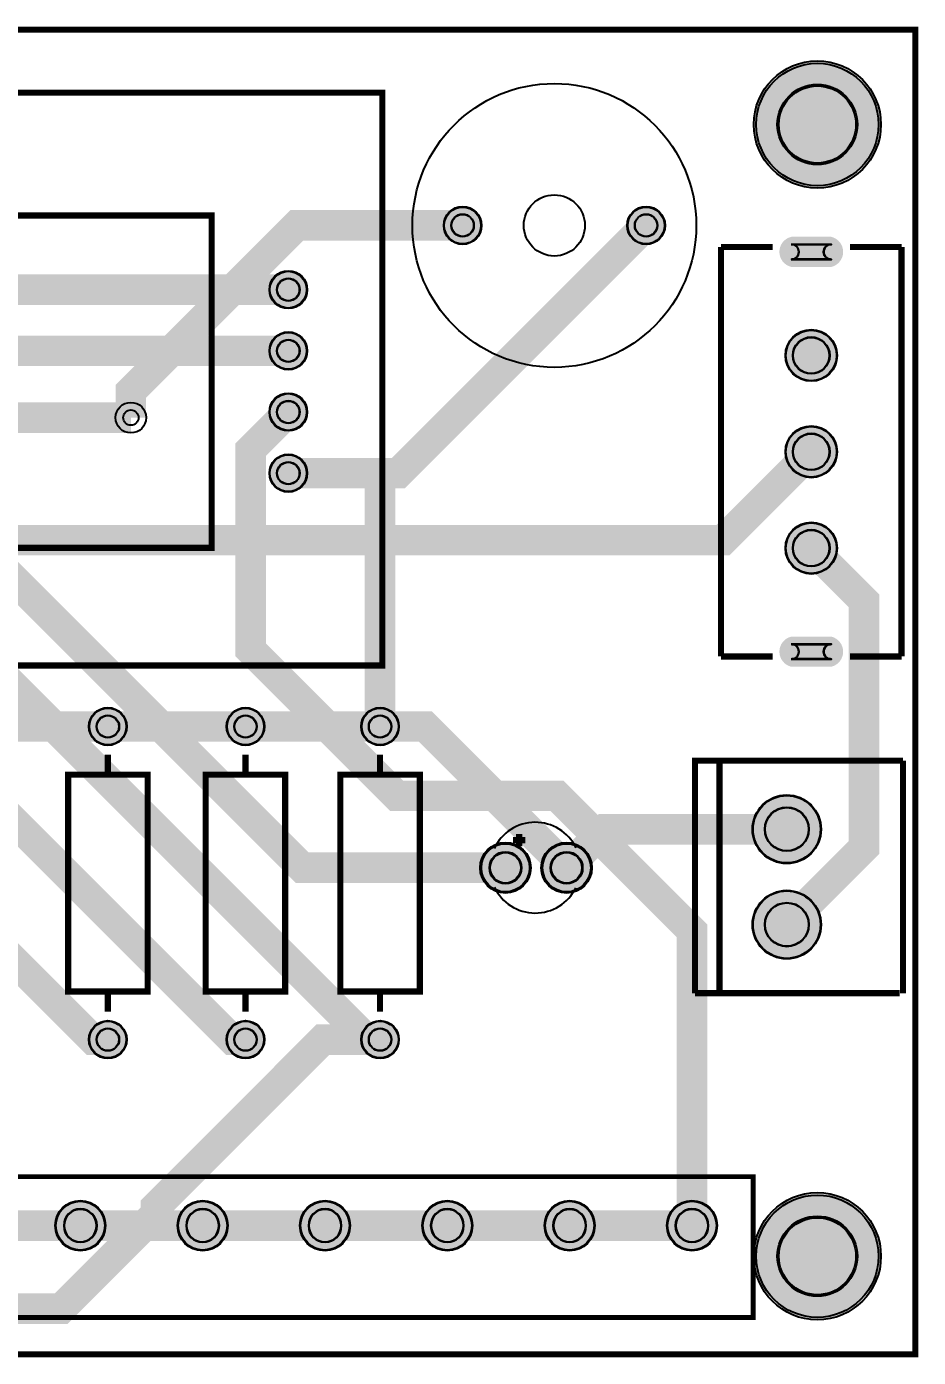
# Model space of a CAD drawing. Header units: millimetres. Extents: x -0.1 to 95.1, y -55.1 to 1.1.
# Drawn here: x 58.1 to 95.1, y -55.1 to 0.1 of the extents above; entities that cross this region are included whole.
import ezdxf

# ---------------------------------------------------------------- set-up
doc = ezdxf.new("R2010")
doc.units = ezdxf.units.MM
for name, color, linetype, true_color in [('BoardOutLine', 7, 'Continuous', 0xff00ff), ('BottomLayer', 7, 'Continuous', 0x0000ff), ('BottomSolderMaskLayer', 7, 'Continuous', 0xaa00ff), ('Document', 7, 'Continuous', 0xffffff), ('Hole', 7, 'Continuous', 0x222222), ('Multi-Layer', 7, 'Continuous', 0xc0c0c0), ('TopLayer', 7, 'Continuous', 0xff0000), ('TopSilkLayer', 7, 'Continuous', 0xffcc00), ('TopSolderMaskLayer', 7, 'Continuous', 0x800080)]:
    doc.layers.add(name, color=color, linetype=linetype, true_color=true_color)

msp = doc.modelspace()

# ---------------------------------------------------------------- hatches: boundary and pattern name
at = {"layer": 'BottomSolderMaskLayer'}
for points in [[(88.29, -3.937, 1), (93.574, -3.937, 1)], [(75.413, -8.128, 1), (76.988, -8.128, 1)], [(83.033, -8.128, 1), (84.608, -8.128, 1)], [(89.845, -9.851, -0.785398), (89.845, -8.601), (91.512, -8.601, -0.785398), (91.512, -9.851)], [(68.174, -10.795, 1), (69.749, -10.795, 1)], [(68.174, -13.335, 1), (69.749, -13.335, 1)], [(89.603, -13.526, 1), (91.753, -13.526, 1)], [(68.174, -15.875, 1), (69.749, -15.875, 1)], [(89.603, -17.526, 1), (91.753, -17.526, 1)], [(68.174, -18.415, 1), (69.749, -18.415, 1)], [(89.603, -21.526, 1), (91.753, -21.526, 1)], [(89.845, -26.451, -0.785398), (89.845, -25.201), (91.512, -25.201, -0.785398), (91.512, -26.451)], [(60.681, -28.933, 1), (62.256, -28.933, 1)], [(66.396, -28.933, 1), (67.971, -28.933, 1)], [(71.984, -28.933, 1), (73.559, -28.933, 1)], [(88.237, -33.199, 1), (91.088, -33.199, 1)], [(76.927, -34.798, 1), (79.029, -34.798, 1)], [(79.467, -34.798, 1), (81.569, -34.798, 1)], [(88.237, -37.159, 1), (91.088, -37.159, 1)], [(60.681, -41.933, 1), (62.256, -41.933, 1)], [(66.396, -41.933, 1), (67.971, -41.933, 1)], [(71.984, -41.933, 1), (73.559, -41.933, 1)], [(59.284, -49.657, 1), (61.367, -49.657, 1)], [(64.364, -49.657, 1), (66.447, -49.657, 1)], [(69.444, -49.657, 1), (71.527, -49.657, 1)], [(74.524, -49.657, 1), (76.607, -49.657, 1)], [(79.604, -49.657, 1), (81.687, -49.657, 1)], [(84.684, -49.657, 1), (86.767, -49.657, 1)], [(88.29, -50.927, 1), (93.574, -50.927, 1)]]:
    msp.add_hatch(color=256, dxfattribs=at).paths.add_polyline_path(points)
at = {"layer": 'Multi-Layer'}
for points in [[(75.438, -8.128, 1), (76.962, -8.128, 1)], [(83.058, -8.128, 1), (84.582, -8.128, 1)], [(89.878, -9.826, -0.785398), (89.878, -8.626), (91.478, -8.626, -0.785398), (91.478, -9.826)], [(68.199, -10.795, 1), (69.723, -10.795, 1)], [(68.199, -13.335, 1), (69.723, -13.335, 1)], [(89.628, -13.526, 1), (91.728, -13.526, 1)], [(68.199, -15.875, 1), (69.723, -15.875, 1)], [(89.628, -17.526, 1), (91.728, -17.526, 1)], [(68.199, -18.415, 1), (69.723, -18.415, 1)], [(89.628, -21.526, 1), (91.728, -21.526, 1)], [(89.878, -26.426, -0.785398), (89.878, -25.226), (91.478, -25.226, -0.785398), (91.478, -26.426)], [(60.706, -28.933, 1), (62.23, -28.933, 1)], [(66.421, -28.933, 1), (67.945, -28.933, 1)], [(72.009, -28.933, 1), (73.533, -28.933, 1)], [(88.262, -33.199, 1), (91.062, -33.199, 1)], [(76.978, -34.798, 1), (78.978, -34.798, 1)], [(79.518, -34.798, 1), (81.518, -34.798, 1)], [(88.262, -37.159, 1), (91.062, -37.159, 1)], [(60.706, -41.933, 1), (62.23, -41.933, 1)], [(66.421, -41.933, 1), (67.945, -41.933, 1)], [(72.009, -41.933, 1), (73.533, -41.933, 1)], [(59.309, -49.657, 1), (61.341, -49.657, 1)], [(64.389, -49.657, 1), (66.421, -49.657, 1)], [(69.469, -49.657, 1), (71.501, -49.657, 1)], [(74.549, -49.657, 1), (76.581, -49.657, 1)], [(79.629, -49.657, 1), (81.661, -49.657, 1)], [(84.709, -49.657, 1), (86.741, -49.657, 1)]]:
    msp.add_hatch(color=256, dxfattribs=at).paths.add_polyline_path(points)
at = {"layer": 'TopSolderMaskLayer'}
for points in [[(88.29, -3.937, 1), (93.574, -3.937, 1)], [(75.413, -8.128, 1), (76.988, -8.128, 1)], [(83.033, -8.128, 1), (84.608, -8.128, 1)], [(89.845, -9.851, -0.785398), (89.845, -8.601), (91.512, -8.601, -0.785398), (91.512, -9.851)], [(68.174, -10.795, 1), (69.749, -10.795, 1)], [(68.174, -13.335, 1), (69.749, -13.335, 1)], [(89.603, -13.526, 1), (91.753, -13.526, 1)], [(68.174, -15.875, 1), (69.749, -15.875, 1)], [(89.603, -17.526, 1), (91.753, -17.526, 1)], [(68.174, -18.415, 1), (69.749, -18.415, 1)], [(89.603, -21.526, 1), (91.753, -21.526, 1)], [(89.845, -26.451, -0.785398), (89.845, -25.201), (91.512, -25.201, -0.785398), (91.512, -26.451)], [(60.681, -28.933, 1), (62.256, -28.933, 1)], [(66.396, -28.933, 1), (67.971, -28.933, 1)], [(71.984, -28.933, 1), (73.559, -28.933, 1)], [(88.237, -33.199, 1), (91.088, -33.199, 1)], [(76.927, -34.798, 1), (79.029, -34.798, 1)], [(79.467, -34.798, 1), (81.569, -34.798, 1)], [(88.237, -37.159, 1), (91.088, -37.159, 1)], [(60.681, -41.933, 1), (62.256, -41.933, 1)], [(66.396, -41.933, 1), (67.971, -41.933, 1)], [(71.984, -41.933, 1), (73.559, -41.933, 1)], [(59.284, -49.657, 1), (61.367, -49.657, 1)], [(64.364, -49.657, 1), (66.447, -49.657, 1)], [(69.444, -49.657, 1), (71.527, -49.657, 1)], [(74.524, -49.657, 1), (76.607, -49.657, 1)], [(79.604, -49.657, 1), (81.687, -49.657, 1)], [(84.684, -49.657, 1), (86.767, -49.657, 1)], [(88.29, -50.927, 1), (93.574, -50.927, 1)]]:
    msp.add_hatch(color=256, dxfattribs=at).paths.add_polyline_path(points)

# ---------------------------------------------------------------- linework, layer by layer
at = {"layer": 'BoardOutLine', "const_width": 0.254}
msp.add_lwpolyline([(0, 0), (95, 0), (95, -55), (0, -55), (0, 0)], close=True, dxfattribs=at)
at = {"layer": 'BottomLayer', "const_width": 1.27}
for points in [[(11.303, -4.318), (13.018, -2.603), (37.344, -2.603), (69.539, -34.798), (77.978, -34.798)], [(72.771, -41.933), (72.233, -41.933), (37.158, -6.858), (26.543, -6.858)], [(76.2, -8.128), (69.308, -8.128), (62.423, -15.013), (62.423, -16.109)], [(83.82, -8.128), (73.533, -18.415), (72.771, -18.415)], [(67.183, -41.933), (66.633, -41.933), (34.098, -9.398), (26.543, -9.398)], [(61.468, -41.933), (60.847, -41.933), (30.852, -11.938), (26.543, -11.938)], [(68.961, -15.875), (67.403, -17.434), (67.403, -25.757), (73.457, -31.812), (80.123, -31.812), (85.725, -37.414), (85.725, -49.657)], [(72.771, -18.415), (68.961, -18.415)], [(72.771, -28.933), (72.771, -18.415)], [(90.678, -21.526), (92.869, -23.717), (92.869, -33.952), (89.662, -37.159)], [(65.405, -49.657), (60.325, -49.657)]]:
    msp.add_lwpolyline(points, dxfattribs=at)
at = {"layer": 'BottomSolderMaskLayer'}
for points in [[(89.845, -8.913), (91.512, -8.913)], [(89.845, -9.538), (91.512, -9.538)], [(89.845, -25.514), (91.512, -25.514)], [(89.845, -26.139), (91.512, -26.139)], [(60.325, -48.965), (60.325, -48.965)], [(65.405, -48.965), (65.405, -48.965)], [(70.485, -48.965), (70.485, -48.965)], [(75.565, -48.965), (75.565, -48.965)], [(80.645, -48.965), (80.645, -48.965)], [(85.725, -48.965), (85.725, -48.965)], [(60.325, -50.349), (60.325, -50.349)], [(65.405, -50.349), (65.405, -50.349)], [(70.485, -50.349), (70.485, -50.349)], [(75.565, -50.349), (75.565, -50.349)], [(80.645, -50.349), (80.645, -50.349)], [(85.725, -50.349), (85.725, -50.349)]]:
    msp.add_lwpolyline(points, close=True, dxfattribs=at)
for centre, radius in [((90.932, -3.937), 2.642), ((90.932, -3.937), 1.664), ((76.2, -8.128), 0.787), ((76.2, -8.128), 0.472), ((83.82, -8.128), 0.787), ((83.82, -8.128), 0.472), ((68.961, -10.795), 0.787), ((68.961, -10.795), 0.472), ((68.961, -13.335), 0.787), ((90.678, -13.526), 1.075), ((68.961, -13.335), 0.472), ((90.678, -13.526), 0.768), ((68.961, -15.875), 0.787), ((68.961, -15.875), 0.472), ((90.678, -17.526), 1.075), ((90.678, -17.526), 0.768), ((68.961, -18.415), 0.787), ((68.961, -18.415), 0.472), ((90.678, -21.526), 1.075), ((90.678, -21.526), 0.768), ((61.468, -28.933), 0.787), ((67.183, -28.933), 0.787), ((72.771, -28.933), 0.787), ((61.468, -28.933), 0.472), ((67.183, -28.933), 0.472), ((72.771, -28.933), 0.472), ((89.662, -33.199), 1.425), ((89.662, -33.199), 0.916), ((77.978, -34.798), 1.051), ((77.978, -34.798), 0.667), ((80.518, -34.798), 1.051), ((80.518, -34.798), 0.667), ((89.662, -37.159), 1.425), ((89.662, -37.159), 0.916), ((61.468, -41.933), 0.787), ((67.183, -41.933), 0.787), ((72.771, -41.933), 0.787), ((61.468, -41.933), 0.472), ((67.183, -41.933), 0.472), ((72.771, -41.933), 0.472), ((60.325, -49.657), 1.041), ((65.405, -49.657), 1.041), ((70.485, -49.657), 1.041), ((75.565, -49.657), 1.041), ((80.645, -49.657), 1.041), ((85.725, -49.657), 1.041), ((90.932, -50.927), 2.642), ((90.932, -50.927), 1.664)]:
    msp.add_circle(centre, radius, dxfattribs=at)
for centre, radius, start, end in [((89.845, -9.226), 0.313, 270, 90), ((91.512, -9.226), 0.313, 90, 270), ((89.845, -25.826), 0.313, 270, 90), ((91.512, -25.826), 0.313, 90, 270), ((60.325, -49.657), 0.692, 90, 270), ((60.325, -49.657), 0.692, 270, 90), ((65.405, -49.657), 0.692, 90, 270), ((65.405, -49.657), 0.692, 270, 90), ((70.485, -49.657), 0.692, 90, 270), ((70.485, -49.657), 0.692, 270, 90), ((75.565, -49.657), 0.692, 90, 270), ((75.565, -49.657), 0.692, 270, 90), ((80.645, -49.657), 0.692, 90, 270), ((80.645, -49.657), 0.692, 270, 90), ((85.725, -49.657), 0.692, 90, 270), ((85.725, -49.657), 0.692, 270, 90)]:
    msp.add_arc(centre, radius, start, end, dxfattribs=at)
at = {"layer": 'Document', "const_width": 0.254}
msp.add_lwpolyline([(35.581, -7.715), (65.781, -7.715), (65.781, -21.515), (35.58, -21.515), (35.58, -7.715)], dxfattribs=at)
at = {"layer": 'Document'}
msp.add_circle((80.01, -8.128), 1.27, dxfattribs=at)
at = {"layer": 'Hole'}
msp.add_circle((62.423, -16.109), 0.318, dxfattribs=at)
at = {"layer": 'Multi-Layer'}
for points in [[(89.878, -8.926), (91.478, -8.926)], [(89.878, -9.526), (91.478, -9.526)], [(89.878, -25.526), (91.478, -25.526)], [(89.878, -26.126), (91.478, -26.126)], [(60.325, -48.982), (60.325, -48.982)], [(65.405, -48.982), (65.405, -48.982)], [(70.485, -48.982), (70.485, -48.982)], [(75.565, -48.982), (75.565, -48.982)], [(80.645, -48.982), (80.645, -48.982)], [(85.725, -48.982), (85.725, -48.982)], [(60.325, -50.332), (60.325, -50.332)], [(65.405, -50.332), (65.405, -50.332)], [(70.485, -50.332), (70.485, -50.332)], [(75.565, -50.332), (75.565, -50.332)], [(80.645, -50.332), (80.645, -50.332)], [(85.725, -50.332), (85.725, -50.332)]]:
    msp.add_lwpolyline(points, close=True, dxfattribs=at)
for centre, radius in [((90.932, -3.937), 2.54), ((90.932, -3.937), 1.6), ((76.2, -8.128), 0.762), ((76.2, -8.128), 0.457), ((83.82, -8.128), 0.762), ((83.82, -8.128), 0.457), ((68.961, -10.795), 0.762), ((68.961, -10.795), 0.457), ((68.961, -13.335), 0.762), ((90.678, -13.526), 1.05), ((68.961, -13.335), 0.457), ((90.678, -13.526), 0.75), ((68.961, -15.875), 0.762), ((68.961, -15.875), 0.457), ((62.423, -16.109), 0.635), ((90.678, -17.526), 1.05), ((90.678, -17.526), 0.75), ((68.961, -18.415), 0.762), ((68.961, -18.415), 0.457), ((90.678, -21.526), 1.05), ((90.678, -21.526), 0.75), ((61.468, -28.933), 0.762), ((67.183, -28.933), 0.762), ((72.771, -28.933), 0.762), ((61.468, -28.933), 0.457), ((67.183, -28.933), 0.457), ((72.771, -28.933), 0.457), ((89.662, -33.199), 1.4), ((89.662, -33.199), 0.9), ((77.978, -34.798), 1), ((77.978, -34.798), 0.635), ((80.518, -34.798), 1), ((80.518, -34.798), 0.635), ((89.662, -37.159), 1.4), ((89.662, -37.159), 0.9), ((61.468, -41.933), 0.762), ((67.183, -41.933), 0.762), ((72.771, -41.933), 0.762), ((61.468, -41.933), 0.457), ((67.183, -41.933), 0.457), ((72.771, -41.933), 0.457), ((90.932, -50.927), 2.54), ((60.325, -49.657), 1.016), ((65.405, -49.657), 1.016), ((70.485, -49.657), 1.016), ((75.565, -49.657), 1.016), ((80.645, -49.657), 1.016), ((85.725, -49.657), 1.016), ((90.932, -50.927), 1.6)]:
    msp.add_circle(centre, radius, dxfattribs=at)
for centre, radius, start, end in [((89.878, -9.226), 0.3, 270, 90), ((91.478, -9.226), 0.3, 90, 270), ((89.878, -25.826), 0.3, 270, 90), ((91.478, -25.826), 0.3, 90, 270), ((60.325, -49.657), 0.675, 90, 270), ((60.325, -49.657), 0.675, 270, 90), ((65.405, -49.657), 0.675, 90, 270), ((65.405, -49.657), 0.675, 270, 90), ((70.485, -49.657), 0.675, 90, 270), ((70.485, -49.657), 0.675, 270, 90), ((75.565, -49.657), 0.675, 90, 270), ((75.565, -49.657), 0.675, 270, 90), ((80.645, -49.657), 0.675, 90, 270), ((80.645, -49.657), 0.675, 270, 90), ((85.725, -49.657), 0.675, 90, 270), ((85.725, -49.657), 0.675, 270, 90)]:
    msp.add_arc(centre, radius, start, end, dxfattribs=at)
at = {"layer": 'TopLayer', "const_width": 1.27}
for points in [[(26.543, -27.178), (27.091, -27.178), (43.474, -10.795), (68.961, -10.795)], [(26.543, -29.718), (26.565, -29.718), (42.948, -13.335), (68.961, -13.335)], [(62.423, -16.109), (50.157, -16.109), (28.928, -37.338), (26.543, -37.338)], [(13.374, -39.878), (14.963, -41.467), (30.018, -41.467), (50.289, -21.196), (87.009, -21.196), (90.678, -17.526)], [(61.468, -28.933), (56.007, -28.933)], [(67.183, -28.933), (61.468, -28.933)], [(72.771, -28.933), (67.183, -28.933)], [(72.771, -28.933), (74.653, -28.933), (80.518, -34.798)], [(89.662, -33.199), (82.117, -33.199), (80.518, -34.798)], [(11.558, -49.657), (15.006, -53.105), (59.525, -53.105), (63.466, -49.164), (63.466, -48.87), (70.402, -41.933), (72.771, -41.933)], [(60.325, -49.657), (55.245, -49.657)], [(70.485, -49.657), (65.405, -49.657)], [(75.565, -49.657), (70.485, -49.657)], [(80.645, -49.657), (75.565, -49.657)], [(85.725, -49.657), (80.645, -49.657)]]:
    msp.add_lwpolyline(points, dxfattribs=at)
at = {"layer": 'TopSilkLayer', "const_width": 0.254}
for points in [[(30.681, -2.615), (30.681, -26.315), (30.864, -26.401), (72.865, -26.401), (72.865, -2.614), (30.744, -2.614), (30.781, -2.615)], [(86.928, -9.026), (89.072, -9.026)], [(86.928, -9.026), (86.928, -26.026)], [(92.285, -9.026), (94.428, -9.026)], [(94.428, -9.026), (94.428, -26.026)], [(86.928, -26.026), (89.072, -26.026)], [(92.285, -26.026), (94.428, -26.026)], [(61.468, -30.861), (61.468, -30.099)], [(67.183, -30.861), (67.183, -30.099)], [(72.771, -30.861), (72.771, -30.099)], [(85.852, -40.005), (85.852, -30.353), (86.614, -30.353)], [(94.488, -30.353), (86.106, -30.353)], [(86.868, -40.005), (86.868, -30.353)], [(94.488, -30.353), (94.488, -40.005)], [(78.294, -33.652), (78.802, -33.652)], [(78.548, -33.398), (78.548, -33.906)], [(61.468, -40.005), (61.468, -40.767)], [(67.183, -40.005), (67.183, -40.767)], [(72.771, -40.005), (72.771, -40.767)], [(85.852, -40.005), (94.354, -40.005)]]:
    msp.add_lwpolyline(points, dxfattribs=at)
at = {"layer": 'TopSilkLayer'}
for points, const_width in [([(59.818, -39.933), (59.818, -30.933), (63.118, -30.933), (63.118, -39.933), (59.818, -39.933)], 0.254), ([(65.533, -39.933), (65.533, -30.933), (68.833, -30.933), (68.833, -39.933), (65.533, -39.933)], 0.254), ([(71.121, -39.933), (71.121, -30.933), (74.421, -30.933), (74.421, -39.933), (71.121, -39.933)], 0.254), ([(47.625, -47.625), (88.265, -47.625), (88.265, -53.467), (47.625, -53.467), (47.625, -47.625)], 0.203)]:
    msp.add_lwpolyline(points, close=True, dxfattribs=dict(at, const_width=const_width))
msp.add_circle((80.01, -8.128), 5.893, dxfattribs=at)
for radius, start, end in [(1.887, 26.1417, 154.7988), (1.879, 205.2016, 333.8573)]:
    msp.add_arc((79.218, -34.798), radius, start, end, dxfattribs=at)
at = {"layer": 'TopSolderMaskLayer'}
for points in [[(89.845, -8.913), (91.512, -8.913)], [(89.845, -9.538), (91.512, -9.538)], [(89.845, -25.514), (91.512, -25.514)], [(89.845, -26.139), (91.512, -26.139)], [(60.325, -48.965), (60.325, -48.965)], [(65.405, -48.965), (65.405, -48.965)], [(70.485, -48.965), (70.485, -48.965)], [(75.565, -48.965), (75.565, -48.965)], [(80.645, -48.965), (80.645, -48.965)], [(85.725, -48.965), (85.725, -48.965)], [(60.325, -50.349), (60.325, -50.349)], [(65.405, -50.349), (65.405, -50.349)], [(70.485, -50.349), (70.485, -50.349)], [(75.565, -50.349), (75.565, -50.349)], [(80.645, -50.349), (80.645, -50.349)], [(85.725, -50.349), (85.725, -50.349)]]:
    msp.add_lwpolyline(points, close=True, dxfattribs=at)
for centre, radius in [((90.932, -3.937), 2.642), ((90.932, -3.937), 1.664), ((76.2, -8.128), 0.787), ((76.2, -8.128), 0.472), ((83.82, -8.128), 0.787), ((83.82, -8.128), 0.472), ((68.961, -10.795), 0.787), ((68.961, -10.795), 0.472), ((68.961, -13.335), 0.787), ((90.678, -13.526), 1.075), ((68.961, -13.335), 0.472), ((90.678, -13.526), 0.768), ((68.961, -15.875), 0.787), ((68.961, -15.875), 0.472), ((90.678, -17.526), 1.075), ((90.678, -17.526), 0.768), ((68.961, -18.415), 0.787), ((68.961, -18.415), 0.472), ((90.678, -21.526), 1.075), ((90.678, -21.526), 0.768), ((61.468, -28.933), 0.787), ((67.183, -28.933), 0.787), ((72.771, -28.933), 0.787), ((61.468, -28.933), 0.472), ((67.183, -28.933), 0.472), ((72.771, -28.933), 0.472), ((89.662, -33.199), 1.425), ((89.662, -33.199), 0.916), ((77.978, -34.798), 1.051), ((77.978, -34.798), 0.667), ((80.518, -34.798), 1.051), ((80.518, -34.798), 0.667), ((89.662, -37.159), 1.425), ((89.662, -37.159), 0.916), ((61.468, -41.933), 0.787), ((67.183, -41.933), 0.787), ((72.771, -41.933), 0.787), ((61.468, -41.933), 0.472), ((67.183, -41.933), 0.472), ((72.771, -41.933), 0.472), ((60.325, -49.657), 1.041), ((65.405, -49.657), 1.041), ((70.485, -49.657), 1.041), ((75.565, -49.657), 1.041), ((80.645, -49.657), 1.041), ((85.725, -49.657), 1.041), ((90.932, -50.927), 2.642), ((90.932, -50.927), 1.664)]:
    msp.add_circle(centre, radius, dxfattribs=at)
for centre, radius, start, end in [((89.845, -9.226), 0.313, 270, 90), ((91.512, -9.226), 0.313, 90, 270), ((89.845, -25.826), 0.313, 270, 90), ((91.512, -25.826), 0.313, 90, 270), ((60.325, -49.657), 0.692, 90, 270), ((60.325, -49.657), 0.692, 270, 90), ((65.405, -49.657), 0.692, 90, 270), ((65.405, -49.657), 0.692, 270, 90), ((70.485, -49.657), 0.692, 90, 270), ((70.485, -49.657), 0.692, 270, 90), ((75.565, -49.657), 0.692, 90, 270), ((75.565, -49.657), 0.692, 270, 90), ((80.645, -49.657), 0.692, 90, 270), ((80.645, -49.657), 0.692, 270, 90), ((85.725, -49.657), 0.692, 90, 270), ((85.725, -49.657), 0.692, 270, 90)]:
    msp.add_arc(centre, radius, start, end, dxfattribs=at)

doc.saveas('drawing.dxf')
